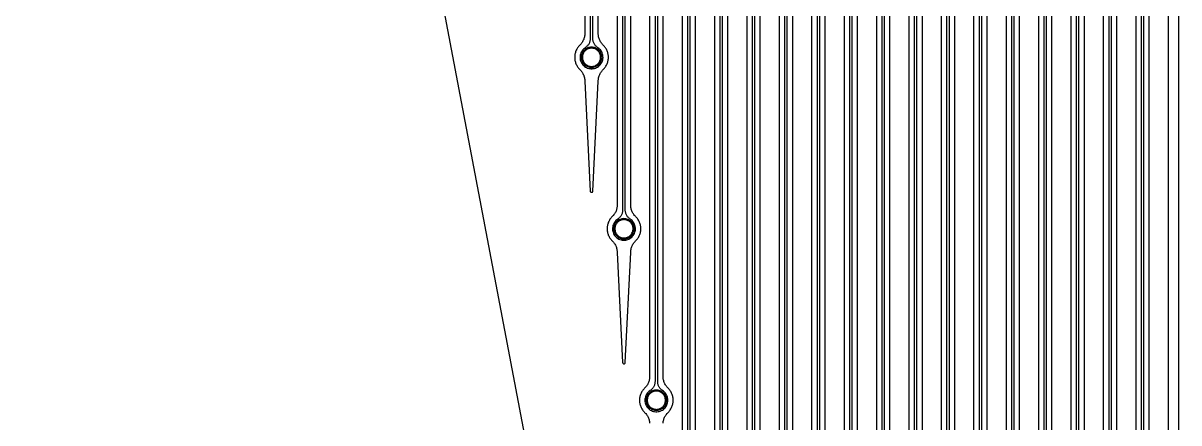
# Model space of a CAD drawing. Header units: metres. Extents: x -1805 to 1655, y -683 to 39617.
# Drawn here: x -858 to -2, y 1888 to 2184 of the extents above; entities that cross this region are included whole.
import ezdxf

# ---------------------------------------------------------------- set-up
doc = ezdxf.new("R2010")
doc.units = ezdxf.units.M
for name, color, linetype in [('Etching', 5, 'CONTINUOUS'), ('Metal', 4, 'CONTINUOUS'), ('pad_etching', 1, 'CONTINUOUS'), ('PEDOT_SIROF', 6, 'CONTINUOUS')]:
    doc.layers.add(name, color=color, linetype=linetype)

msp = doc.modelspace()

# ---------------------------------------------------------------- linework, layer by layer
at = {"layer": 'Etching'}
for points in [[(-442, 9134.24), (-442, 2176.37), (-442.02, 2175.73), (-442.07, 2175.09), (-442.15, 2174.45), (-442.27, 2173.82), (-442.43, 2173.2), (-442.62, 2172.58), (-442.83, 2171.98), (-443.09, 2171.38), (-443.37, 2170.81), (-443.68, 2170.24), (-444.03, 2169.7), (-444.4, 2169.18), (-444.8, 2168.67), (-445.22, 2168.19), (-445.67, 2167.73), (-446.13, 2167.27), (-446.56, 2166.78), (-446.96, 2166.28), (-447.34, 2165.75), (-447.69, 2165.21), (-448.01, 2164.64), (-448.3, 2164.06), (-448.57, 2163.47), (-448.8, 2162.86), (-448.99, 2162.25), (-449.16, 2161.62), (-449.29, 2160.99), (-449.4, 2160.35), (-449.46, 2159.7), (-449.5, 2159.05), (-449.5, 2158.41), (-449.46, 2157.76), (-449.4, 2157.11), (-449.29, 2156.47), (-449.16, 2155.84), (-448.99, 2155.21), (-448.8, 2154.6), (-448.57, 2153.99), (-448.3, 2153.4), (-448.01, 2152.82), (-447.69, 2152.25), (-447.34, 2151.71), (-446.96, 2151.18), (-446.56, 2150.68), (-446.13, 2150.19), (-445.67, 2149.73), (-445.22, 2149.27), (-444.8, 2148.79), (-444.4, 2148.28), (-444.03, 2147.76), (-443.68, 2147.22), (-443.37, 2146.65), (-443.09, 2146.08), (-442.83, 2145.49), (-442.62, 2144.88), (-442.43, 2144.27), (-442.27, 2143.64), (-442.15, 2143.01), (-442.07, 2142.37), (-442.02, 2141.73), (-442, 2141.09), (-438, 2059.68), (-437.98, 2059.56), (-437.95, 2059.43), (-437.91, 2059.31), (-437.85, 2059.2), (-437.78, 2059.1), (-437.69, 2059.01), (-437.59, 2058.92), (-437.49, 2058.86), (-437.37, 2058.8), (-437.25, 2058.76), (-437.13, 2058.74), (-437, 2058.73), (-436.87, 2058.74), (-436.75, 2058.76), (-436.63, 2058.8), (-436.51, 2058.86), (-436.41, 2058.92), (-436.31, 2059.01), (-436.22, 2059.1), (-436.15, 2059.2), (-436.09, 2059.31), (-436.05, 2059.43), (-436.02, 2059.56), (-436, 2059.68), (-432, 2141.09), (-431.98, 2141.73), (-431.93, 2142.37), (-431.85, 2143.01), (-431.73, 2143.64), (-431.57, 2144.27), (-431.38, 2144.88), (-431.17, 2145.49), (-430.91, 2146.08), (-430.63, 2146.65), (-430.32, 2147.22), (-429.97, 2147.76), (-429.6, 2148.28), (-429.2, 2148.79), (-428.78, 2149.27), (-428.33, 2149.73), (-427.87, 2150.19), (-427.44, 2150.68), (-427.04, 2151.18), (-426.66, 2151.71), (-426.31, 2152.25), (-425.99, 2152.82), (-425.7, 2153.4), (-425.43, 2153.99), (-425.2, 2154.6), (-425.01, 2155.21), (-424.84, 2155.84), (-424.71, 2156.47), (-424.6, 2157.11), (-424.54, 2157.76), (-424.5, 2158.41), (-424.5, 2159.05), (-424.54, 2159.7), (-424.6, 2160.35), (-424.71, 2160.99), (-424.84, 2161.62), (-425.01, 2162.25), (-425.2, 2162.86), (-425.43, 2163.47), (-425.7, 2164.06), (-425.99, 2164.64), (-426.31, 2165.21), (-426.66, 2165.75), (-427.04, 2166.28), (-427.44, 2166.78), (-427.87, 2167.27), (-428.33, 2167.73), (-428.78, 2168.19), (-429.2, 2168.67), (-429.6, 2169.18), (-429.97, 2169.7), (-430.32, 2170.24), (-430.63, 2170.81), (-430.91, 2171.38), (-431.17, 2171.98), (-431.38, 2172.58), (-431.57, 2173.2), (-431.73, 2173.82), (-431.85, 2174.45), (-431.93, 2175.09), (-431.98, 2175.73), (-432, 2176.37), (-432, 9134.24)], [(-418, 9134.24), (-418, 2049.39), (-418.02, 2048.75), (-418.07, 2048.1), (-418.15, 2047.47), (-418.27, 2046.84), (-418.43, 2046.21), (-418.62, 2045.6), (-418.83, 2044.99), (-419.09, 2044.4), (-419.37, 2043.82), (-419.68, 2043.26), (-420.03, 2042.72), (-420.4, 2042.19), (-420.8, 2041.69), (-421.22, 2041.21), (-421.67, 2040.75), (-422.13, 2040.29), (-422.56, 2039.8), (-422.96, 2039.29), (-423.34, 2038.77), (-423.69, 2038.22), (-424.01, 2037.66), (-424.3, 2037.08), (-424.57, 2036.49), (-424.8, 2035.88), (-424.99, 2035.26), (-425.16, 2034.64), (-425.29, 2034), (-425.4, 2033.36), (-425.46, 2032.72), (-425.5, 2032.07), (-425.5, 2031.42), (-425.46, 2030.77), (-425.4, 2030.13), (-425.29, 2029.49), (-425.16, 2028.85), (-424.99, 2028.23), (-424.8, 2027.61), (-424.57, 2027.01), (-424.3, 2026.41), (-424.01, 2025.83), (-423.69, 2025.27), (-423.34, 2024.72), (-422.96, 2024.2), (-422.56, 2023.69), (-422.13, 2023.21), (-421.67, 2022.74), (-421.22, 2022.29), (-420.8, 2021.8), (-420.4, 2021.3), (-420.03, 2020.78), (-419.68, 2020.23), (-419.37, 2019.67), (-419.09, 2019.09), (-418.83, 2018.5), (-418.62, 2017.9), (-418.43, 2017.28), (-418.27, 2016.66), (-418.15, 2016.02), (-418.07, 2015.39), (-418.02, 2014.75), (-418, 2014.1), (-414, 1932.7), (-413.98, 1932.57), (-413.95, 1932.45), (-413.91, 1932.33), (-413.85, 1932.22), (-413.78, 1932.11), (-413.69, 1932.02), (-413.59, 1931.94), (-413.49, 1931.87), (-413.37, 1931.82), (-413.25, 1931.78), (-413.13, 1931.75), (-413, 1931.75), (-412.87, 1931.75), (-412.75, 1931.78), (-412.63, 1931.82), (-412.51, 1931.87), (-412.41, 1931.94), (-412.31, 1932.02), (-412.22, 1932.11), (-412.15, 1932.22), (-412.09, 1932.33), (-412.05, 1932.45), (-412.02, 1932.57), (-412, 1932.7), (-408, 2014.1), (-407.98, 2014.75), (-407.93, 2015.39), (-407.85, 2016.02), (-407.73, 2016.66), (-407.57, 2017.28), (-407.38, 2017.9), (-407.17, 2018.5), (-406.91, 2019.09), (-406.63, 2019.67), (-406.32, 2020.23), (-405.97, 2020.78), (-405.6, 2021.3), (-405.2, 2021.8), (-404.78, 2022.29), (-404.33, 2022.74), (-403.87, 2023.21), (-403.44, 2023.69), (-403.04, 2024.2), (-402.66, 2024.72), (-402.31, 2025.27), (-401.99, 2025.83), (-401.7, 2026.41), (-401.43, 2027.01), (-401.2, 2027.61), (-401.01, 2028.23), (-400.84, 2028.85), (-400.71, 2029.49), (-400.6, 2030.13), (-400.54, 2030.77), (-400.5, 2031.42), (-400.5, 2032.07), (-400.54, 2032.72), (-400.6, 2033.36), (-400.71, 2034), (-400.84, 2034.64), (-401.01, 2035.26), (-401.2, 2035.88), (-401.43, 2036.49), (-401.7, 2037.08), (-401.99, 2037.66), (-402.31, 2038.22), (-402.66, 2038.77), (-403.04, 2039.29), (-403.44, 2039.8), (-403.87, 2040.29), (-404.33, 2040.75), (-404.78, 2041.21), (-405.2, 2041.69), (-405.6, 2042.19), (-405.97, 2042.72), (-406.32, 2043.26), (-406.63, 2043.82), (-406.91, 2044.4), (-407.17, 2044.99), (-407.38, 2045.6), (-407.57, 2046.21), (-407.73, 2046.84), (-407.85, 2047.47), (-407.93, 2048.1), (-407.98, 2048.75), (-408, 2049.39), (-408, 9134.24)], [(-394, 9134.24), (-394, 1922.4), (-394.02, 1921.76), (-394.07, 1921.12), (-394.15, 1920.48), (-394.27, 1919.85), (-394.43, 1919.23), (-394.62, 1918.61), (-394.83, 1918.01), (-395.09, 1917.42), (-395.37, 1916.84), (-395.68, 1916.28), (-396.03, 1915.73), (-396.4, 1915.21), (-396.8, 1914.7), (-397.22, 1914.22), (-397.67, 1913.76), (-398.13, 1913.3), (-398.56, 1912.82), (-398.96, 1912.31), (-399.34, 1911.78), (-399.69, 1911.24), (-400.01, 1910.67), (-400.3, 1910.1), (-400.57, 1909.5), (-400.8, 1908.9), (-400.99, 1908.28), (-401.16, 1907.65), (-401.29, 1907.02), (-401.4, 1906.38), (-401.46, 1905.73), (-401.5, 1905.09), (-401.5, 1904.44), (-401.46, 1903.79), (-401.4, 1903.15), (-401.29, 1902.51), (-401.16, 1901.87), (-400.99, 1901.24), (-400.8, 1900.63), (-400.57, 1900.02), (-400.3, 1899.43), (-400.01, 1898.85), (-399.69, 1898.29), (-399.34, 1897.74), (-398.96, 1897.21), (-398.56, 1896.71), (-398.13, 1896.22), (-397.67, 1895.76), (-397.22, 1895.3), (-396.8, 1894.82), (-396.4, 1894.32), (-396.03, 1893.79), (-395.68, 1893.25), (-395.37, 1892.69), (-395.09, 1892.11), (-394.83, 1891.52), (-394.62, 1890.91), (-394.43, 1890.3), (-394.27, 1889.67), (-394.15, 1889.04), (-394.07, 1888.4), (-394.02, 1887.76)], [(-383.98, 1887.76), (-383.93, 1888.4), (-383.85, 1889.04), (-383.73, 1889.67), (-383.57, 1890.3), (-383.38, 1890.91), (-383.17, 1891.52), (-382.91, 1892.11), (-382.63, 1892.69), (-382.32, 1893.25), (-381.97, 1893.79), (-381.6, 1894.32), (-381.2, 1894.82), (-380.78, 1895.3), (-380.33, 1895.76), (-379.87, 1896.22), (-379.44, 1896.71), (-379.04, 1897.21), (-378.66, 1897.74), (-378.31, 1898.29), (-377.99, 1898.85), (-377.7, 1899.43), (-377.43, 1900.02), (-377.2, 1900.63), (-377.01, 1901.24), (-376.84, 1901.87), (-376.71, 1902.51), (-376.6, 1903.15), (-376.54, 1903.79), (-376.5, 1904.44), (-376.5, 1905.09), (-376.54, 1905.73), (-376.6, 1906.38), (-376.71, 1907.02), (-376.84, 1907.65), (-377.01, 1908.28), (-377.2, 1908.9), (-377.43, 1909.5), (-377.7, 1910.1), (-377.99, 1910.67), (-378.31, 1911.24), (-378.66, 1911.78), (-379.04, 1912.31), (-379.44, 1912.82), (-379.87, 1913.3), (-380.33, 1913.76), (-380.78, 1914.22), (-381.2, 1914.7), (-381.6, 1915.21), (-381.97, 1915.73), (-382.32, 1916.28), (-382.63, 1916.84), (-382.91, 1917.42), (-383.17, 1918.01), (-383.38, 1918.61), (-383.57, 1919.23), (-383.73, 1919.85), (-383.85, 1920.48), (-383.93, 1921.12), (-383.98, 1921.76), (-384, 1922.4), (-384, 9134.24)], [(-370, 9134.24), (-370, 1795.42)], [(-360, 1795.42), (-360, 9134.24)], [(-346, 9134.24), (-346, 1668.44)], [(-336, 1668.44), (-336, 9134.24)], [(-322, 9134.24), (-322, 1541.45)], [(-312, 1541.45), (-312, 9134.24)], [(-298, 9134.24), (-298, 1414.47)], [(-288, 1414.47), (-288, 9134.24)], [(-274, 9134.24), (-274, 1287.48)], [(-264, 1287.48), (-264, 9134.24)], [(-250, 9134.24), (-250, 1160.5)], [(-240, 1160.5), (-240, 9134.24)], [(-226, 9134.24), (-226, 1033.52)], [(-216, 1033.52), (-216, 9134.24)], [(-202, 9134.24), (-202, 906.53)], [(-192, 906.53), (-192, 9134.24)], [(-178, 9134.24), (-178, 779.55)], [(-168, 779.55), (-168, 9134.24)], [(-154, 9134.24), (-154, 652.56)], [(-144, 652.56), (-144, 9134.24)], [(-130, 9134.24), (-130, 525.58)], [(-120, 525.58), (-120, 9134.24)], [(-106, 9134.24), (-106, 398.59)], [(-96, 398.59), (-96, 9134.24)], [(-82, 9134.24), (-82, 271.61)], [(-72, 271.61), (-72, 9134.24)], [(-58, 9134.24), (-58, 144.63)], [(-48, 144.63), (-48, 9134.24)], [(-34, 9134.24), (-34, 17.64)], [(-24, 17.64), (-24, 9134.24)], [(-10, 4155.73), (-10, -202.71)], [(-35.26, -497.72), (-858, 3836.51)]]:
    msp.add_lwpolyline(points, dxfattribs=at)
at = {"layer": 'Metal'}
for points in [[(-438, 9436.51), (-438, 2172.56), (-438.02, 2172.03), (-438.07, 2171.5), (-438.16, 2170.98), (-438.28, 2170.46), (-438.44, 2169.96), (-438.62, 2169.46), (-438.85, 2168.98), (-439.1, 2168.51), (-439.38, 2168.07), (-439.69, 2167.64), (-440.03, 2167.23), (-440.4, 2166.85), (-440.79, 2166.49), (-441.2, 2166.16), (-441.64, 2165.85), (-442.33, 2165.35), (-442.97, 2164.78), (-443.54, 2164.15), (-444.06, 2163.47), (-444.5, 2162.74), (-444.86, 2161.97), (-445.15, 2161.16), (-445.35, 2160.33), (-445.47, 2159.48), (-445.5, 2158.63), (-445.45, 2157.78), (-445.31, 2156.93), (-445.09, 2156.11), (-444.78, 2155.31), (-444.4, 2154.55), (-443.94, 2153.82), (-443.41, 2153.15), (-442.82, 2152.54), (-442.17, 2151.98), (-441.47, 2151.5), (-440.72, 2151.09), (-439.93, 2150.75), (-439.11, 2150.5), (-438.28, 2150.33), (-437.43, 2150.24), (-436.57, 2150.24), (-435.72, 2150.33), (-434.89, 2150.5), (-434.07, 2150.75), (-433.28, 2151.09), (-432.53, 2151.5), (-431.83, 2151.98), (-431.18, 2152.54), (-430.59, 2153.15), (-430.06, 2153.82), (-429.6, 2154.55), (-429.22, 2155.31), (-428.91, 2156.11), (-428.69, 2156.93), (-428.55, 2157.78), (-428.5, 2158.63), (-428.53, 2159.48), (-428.65, 2160.33), (-428.85, 2161.16), (-429.14, 2161.97), (-429.5, 2162.74), (-429.94, 2163.47), (-430.46, 2164.15), (-431.03, 2164.78), (-431.67, 2165.35), (-432.36, 2165.85), (-432.8, 2166.16), (-433.21, 2166.49), (-433.6, 2166.85), (-433.97, 2167.23), (-434.31, 2167.64), (-434.62, 2168.07), (-434.9, 2168.51), (-435.15, 2168.98), (-435.38, 2169.46), (-435.56, 2169.96), (-435.72, 2170.46), (-435.84, 2170.98), (-435.93, 2171.5), (-435.98, 2172.03), (-436, 2172.56), (-436, 9436.51)], [(-414, 9436.51), (-414, 2045.58), (-414.02, 2045.05), (-414.07, 2044.52), (-414.16, 2044), (-414.28, 2043.48), (-414.44, 2042.97), (-414.62, 2042.48), (-414.85, 2042), (-415.1, 2041.53), (-415.38, 2041.08), (-415.69, 2040.65), (-416.03, 2040.25), (-416.4, 2039.86), (-416.79, 2039.51), (-417.2, 2039.17), (-417.64, 2038.87), (-418.33, 2038.37), (-418.97, 2037.8), (-419.54, 2037.17), (-420.06, 2036.49), (-420.5, 2035.75), (-420.86, 2034.98), (-421.15, 2034.18), (-421.35, 2033.35), (-421.47, 2032.5), (-421.5, 2031.65), (-421.45, 2030.79), (-421.31, 2029.95), (-421.09, 2029.12), (-420.78, 2028.33), (-420.4, 2027.56), (-419.94, 2026.84), (-419.41, 2026.17), (-418.82, 2025.55), (-418.17, 2025), (-417.47, 2024.51), (-416.72, 2024.1), (-415.93, 2023.77), (-415.11, 2023.51), (-414.28, 2023.34), (-413.43, 2023.26), (-412.57, 2023.26), (-411.72, 2023.34), (-410.89, 2023.51), (-410.07, 2023.77), (-409.28, 2024.1), (-408.53, 2024.51), (-407.83, 2025), (-407.18, 2025.55), (-406.59, 2026.17), (-406.06, 2026.84), (-405.6, 2027.56), (-405.22, 2028.33), (-404.91, 2029.12), (-404.69, 2029.95), (-404.55, 2030.79), (-404.5, 2031.65), (-404.53, 2032.5), (-404.65, 2033.35), (-404.85, 2034.18), (-405.14, 2034.98), (-405.5, 2035.75), (-405.94, 2036.49), (-406.46, 2037.17), (-407.03, 2037.8), (-407.67, 2038.37), (-408.36, 2038.87), (-408.8, 2039.17), (-409.21, 2039.51), (-409.6, 2039.86), (-409.97, 2040.25), (-410.31, 2040.65), (-410.62, 2041.08), (-410.9, 2041.53), (-411.15, 2042), (-411.38, 2042.48), (-411.56, 2042.97), (-411.72, 2043.48), (-411.84, 2044), (-411.93, 2044.52), (-411.98, 2045.05), (-412, 2045.58), (-412, 9436.51)], [(-390, 9436.51), (-390, 1918.59), (-390.02, 1918.06), (-390.07, 1917.53), (-390.16, 1917.01), (-390.28, 1916.5), (-390.44, 1915.99), (-390.62, 1915.49), (-390.85, 1915.01), (-391.1, 1914.55), (-391.38, 1914.1), (-391.69, 1913.67), (-392.03, 1913.26), (-392.4, 1912.88), (-392.79, 1912.52), (-393.2, 1912.19), (-393.64, 1911.89), (-394.33, 1911.38), (-394.97, 1910.82), (-395.54, 1910.19), (-396.06, 1909.5), (-396.5, 1908.77), (-396.86, 1908), (-397.15, 1907.19), (-397.35, 1906.36), (-397.47, 1905.51), (-397.5, 1904.66), (-397.45, 1903.81), (-397.31, 1902.96), (-397.09, 1902.14), (-396.78, 1901.34), (-396.4, 1900.58), (-395.94, 1899.86), (-395.41, 1899.18), (-394.82, 1898.57), (-394.17, 1898.01), (-393.47, 1897.53), (-392.72, 1897.12), (-391.93, 1896.78), (-391.11, 1896.53), (-390.28, 1896.36), (-389.43, 1896.27), (-388.57, 1896.27), (-387.72, 1896.36), (-386.89, 1896.53), (-386.07, 1896.78), (-385.28, 1897.12), (-384.53, 1897.53), (-383.83, 1898.01), (-383.18, 1898.57), (-382.59, 1899.18), (-382.06, 1899.86), (-381.6, 1900.58), (-381.22, 1901.34), (-380.91, 1902.14), (-380.69, 1902.96), (-380.55, 1903.81), (-380.5, 1904.66), (-380.53, 1905.51), (-380.65, 1906.36), (-380.85, 1907.19), (-381.14, 1908), (-381.5, 1908.77), (-381.94, 1909.5), (-382.46, 1910.19), (-383.03, 1910.82), (-383.67, 1911.38), (-384.36, 1911.89), (-384.8, 1912.19), (-385.21, 1912.52), (-385.6, 1912.88), (-385.97, 1913.26), (-386.31, 1913.67), (-386.62, 1914.1), (-386.9, 1914.55), (-387.15, 1915.01), (-387.38, 1915.49), (-387.56, 1915.99), (-387.72, 1916.5), (-387.84, 1917.01), (-387.93, 1917.53), (-387.98, 1918.06), (-388, 1918.59), (-388, 9436.51)], [(-366, 9436.51), (-366, 1791.61)], [(-364, 1791.61), (-364, 9436.51)], [(-342, 9436.51), (-342, 1664.62)], [(-340, 1664.62), (-340, 9436.51)], [(-318, 9436.51), (-318, 1537.64)], [(-316, 1537.64), (-316, 9436.51)], [(-294, 9436.51), (-294, 1410.65)], [(-292, 1410.65), (-292, 9436.51)], [(-270, 9436.51), (-270, 1283.67)], [(-268, 1283.67), (-268, 9436.51)], [(-246, 9436.51), (-246, 1156.69)], [(-244, 1156.69), (-244, 9436.51)], [(-222, 9436.51), (-222, 1029.7)], [(-220, 1029.7), (-220, 9436.51)], [(-198, 9436.51), (-198, 902.72)], [(-196, 902.72), (-196, 9436.51)], [(-174, 9436.51), (-174, 775.73)], [(-172, 775.73), (-172, 9436.51)], [(-150, 9436.51), (-150, 648.75)], [(-148, 648.75), (-148, 9436.51)], [(-126, 9436.51), (-126, 521.77)], [(-124, 521.77), (-124, 9436.51)], [(-102, 9436.51), (-102, 394.78)], [(-100, 394.78), (-100, 9436.51)], [(-78, 9436.51), (-78, 267.8)], [(-76, 267.8), (-76, 9436.51)], [(-54, 9436.51), (-54, 140.81)], [(-52, 140.81), (-52, 9436.51)], [(-30, 9436.51), (-30, 13.83)], [(-28, 13.83), (-28, 9436.51)], [(-2, -200.37), (-2, 4153.38)]]:
    msp.add_lwpolyline(points, dxfattribs=at)
at = {"layer": 'pad_etching'}
for points in [[(-430.25, 2158.73), (-430.28, 2159.39), (-430.38, 2160.05), (-430.54, 2160.69), (-430.76, 2161.31), (-431.05, 2161.91), (-431.39, 2162.48), (-431.78, 2163.01), (-432.23, 2163.5), (-432.72, 2163.95), (-433.25, 2164.34), (-433.82, 2164.68), (-434.42, 2164.97), (-435.04, 2165.19), (-435.68, 2165.35), (-436.34, 2165.45), (-437, 2165.48), (-437.66, 2165.45), (-438.32, 2165.35), (-438.96, 2165.19), (-439.58, 2164.97), (-440.18, 2164.68), (-440.75, 2164.34), (-441.28, 2163.95), (-441.77, 2163.5), (-442.22, 2163.01), (-442.61, 2162.48), (-442.95, 2161.91), (-443.24, 2161.31), (-443.46, 2160.69), (-443.62, 2160.05), (-443.72, 2159.39), (-443.75, 2158.73), (-443.72, 2158.07), (-443.62, 2157.41), (-443.46, 2156.77), (-443.24, 2156.15), (-442.95, 2155.55), (-442.61, 2154.98), (-442.22, 2154.45), (-441.77, 2153.96), (-441.28, 2153.51), (-440.75, 2153.12), (-440.18, 2152.78), (-439.58, 2152.49), (-438.96, 2152.27), (-438.32, 2152.11), (-437.66, 2152.01), (-437, 2151.98), (-436.34, 2152.01), (-435.68, 2152.11), (-435.04, 2152.27), (-434.42, 2152.49), (-433.82, 2152.78), (-433.25, 2153.12), (-432.72, 2153.51), (-432.23, 2153.96), (-431.78, 2154.45), (-431.39, 2154.98), (-431.05, 2155.55), (-430.76, 2156.15), (-430.54, 2156.77), (-430.38, 2157.41), (-430.28, 2158.07), (-430.25, 2158.73)], [(-406.25, 2031.75), (-406.28, 2032.41), (-406.38, 2033.06), (-406.54, 2033.71), (-406.76, 2034.33), (-407.05, 2034.93), (-407.39, 2035.5), (-407.78, 2036.03), (-408.23, 2036.52), (-408.72, 2036.96), (-409.25, 2037.36), (-409.82, 2037.7), (-410.42, 2037.98), (-411.04, 2038.21), (-411.68, 2038.37), (-412.34, 2038.46), (-413, 2038.5), (-413.66, 2038.46), (-414.32, 2038.37), (-414.96, 2038.21), (-415.58, 2037.98), (-416.18, 2037.7), (-416.75, 2037.36), (-417.28, 2036.96), (-417.77, 2036.52), (-418.22, 2036.03), (-418.61, 2035.5), (-418.95, 2034.93), (-419.24, 2034.33), (-419.46, 2033.71), (-419.62, 2033.06), (-419.72, 2032.41), (-419.75, 2031.75), (-419.72, 2031.08), (-419.62, 2030.43), (-419.46, 2029.79), (-419.24, 2029.16), (-418.95, 2028.56), (-418.61, 2028), (-418.22, 2027.46), (-417.77, 2026.97), (-417.28, 2026.53), (-416.75, 2026.13), (-416.18, 2025.79), (-415.58, 2025.51), (-414.96, 2025.29), (-414.32, 2025.13), (-413.66, 2025.03), (-413, 2025), (-412.34, 2025.03), (-411.68, 2025.13), (-411.04, 2025.29), (-410.42, 2025.51), (-409.82, 2025.79), (-409.25, 2026.13), (-408.72, 2026.53), (-408.23, 2026.97), (-407.78, 2027.46), (-407.39, 2028), (-407.05, 2028.56), (-406.76, 2029.16), (-406.54, 2029.79), (-406.38, 2030.43), (-406.28, 2031.08), (-406.25, 2031.75)], [(-382.25, 1904.76), (-382.28, 1905.42), (-382.38, 1906.08), (-382.54, 1906.72), (-382.76, 1907.35), (-383.05, 1907.94), (-383.39, 1908.51), (-383.78, 1909.04), (-384.23, 1909.53), (-384.72, 1909.98), (-385.25, 1910.37), (-385.82, 1910.71), (-386.42, 1911), (-387.04, 1911.22), (-387.68, 1911.38), (-388.34, 1911.48), (-389, 1911.51), (-389.66, 1911.48), (-390.32, 1911.38), (-390.96, 1911.22), (-391.58, 1911), (-392.18, 1910.71), (-392.75, 1910.37), (-393.28, 1909.98), (-393.77, 1909.53), (-394.22, 1909.04), (-394.61, 1908.51), (-394.95, 1907.94), (-395.24, 1907.35), (-395.46, 1906.72), (-395.62, 1906.08), (-395.72, 1905.42), (-395.75, 1904.76), (-395.72, 1904.1), (-395.62, 1903.45), (-395.46, 1902.8), (-395.24, 1902.18), (-394.95, 1901.58), (-394.61, 1901.01), (-394.22, 1900.48), (-393.77, 1899.99), (-393.28, 1899.54), (-392.75, 1899.15), (-392.18, 1898.81), (-391.58, 1898.53), (-390.96, 1898.3), (-390.32, 1898.14), (-389.66, 1898.04), (-389, 1898.01), (-388.34, 1898.04), (-387.68, 1898.14), (-387.04, 1898.3), (-386.42, 1898.53), (-385.82, 1898.81), (-385.25, 1899.15), (-384.72, 1899.54), (-384.23, 1899.99), (-383.78, 1900.48), (-383.39, 1901.01), (-383.05, 1901.58), (-382.76, 1902.18), (-382.54, 1902.8), (-382.38, 1903.45), (-382.28, 1904.1), (-382.25, 1904.76)]]:
    msp.add_lwpolyline(points, close=True, dxfattribs=at)
at = {"layer": 'PEDOT_SIROF'}
for points in [[(-429.5, 2158.73), (-429.54, 2159.47), (-429.64, 2160.19), (-429.82, 2160.91), (-430.07, 2161.6), (-430.39, 2162.27), (-430.76, 2162.9), (-431.2, 2163.49), (-431.7, 2164.03), (-432.24, 2164.53), (-432.83, 2164.97), (-433.46, 2165.34), (-434.13, 2165.66), (-434.82, 2165.91), (-435.54, 2166.09), (-436.26, 2166.19), (-437, 2166.23), (-437.74, 2166.19), (-438.46, 2166.09), (-439.18, 2165.91), (-439.87, 2165.66), (-440.54, 2165.34), (-441.17, 2164.97), (-441.76, 2164.53), (-442.3, 2164.03), (-442.8, 2163.49), (-443.24, 2162.9), (-443.61, 2162.27), (-443.93, 2161.6), (-444.18, 2160.91), (-444.36, 2160.19), (-444.46, 2159.47), (-444.5, 2158.73), (-444.46, 2158), (-444.36, 2157.27), (-444.18, 2156.55), (-443.93, 2155.86), (-443.61, 2155.19), (-443.24, 2154.56), (-442.8, 2153.97), (-442.3, 2153.43), (-441.76, 2152.93), (-441.17, 2152.49), (-440.54, 2152.12), (-439.87, 2151.8), (-439.18, 2151.55), (-438.46, 2151.37), (-437.74, 2151.27), (-437, 2151.23), (-436.26, 2151.27), (-435.54, 2151.37), (-434.82, 2151.55), (-434.13, 2151.8), (-433.46, 2152.12), (-432.83, 2152.49), (-432.24, 2152.93), (-431.7, 2153.43), (-431.2, 2153.97), (-430.76, 2154.56), (-430.39, 2155.19), (-430.07, 2155.86), (-429.82, 2156.55), (-429.64, 2157.27), (-429.54, 2158), (-429.5, 2158.73)], [(-405.5, 2031.75), (-405.54, 2032.48), (-405.64, 2033.21), (-405.82, 2033.92), (-406.07, 2034.62), (-406.39, 2035.28), (-406.76, 2035.91), (-407.2, 2036.5), (-407.7, 2037.05), (-408.24, 2037.54), (-408.83, 2037.98), (-409.46, 2038.36), (-410.13, 2038.68), (-410.82, 2038.92), (-411.54, 2039.1), (-412.26, 2039.21), (-413, 2039.25), (-413.74, 2039.21), (-414.46, 2039.1), (-415.18, 2038.92), (-415.87, 2038.68), (-416.54, 2038.36), (-417.17, 2037.98), (-417.76, 2037.54), (-418.3, 2037.05), (-418.8, 2036.5), (-419.24, 2035.91), (-419.61, 2035.28), (-419.93, 2034.62), (-420.18, 2033.92), (-420.36, 2033.21), (-420.46, 2032.48), (-420.5, 2031.75), (-420.46, 2031.01), (-420.36, 2030.28), (-420.18, 2029.57), (-419.93, 2028.88), (-419.61, 2028.21), (-419.24, 2027.58), (-418.8, 2026.99), (-418.3, 2026.44), (-417.76, 2025.95), (-417.17, 2025.51), (-416.54, 2025.13), (-415.87, 2024.82), (-415.18, 2024.57), (-414.46, 2024.39), (-413.74, 2024.28), (-413, 2024.25), (-412.26, 2024.28), (-411.54, 2024.39), (-410.82, 2024.57), (-410.13, 2024.82), (-409.46, 2025.13), (-408.83, 2025.51), (-408.24, 2025.95), (-407.7, 2026.44), (-407.2, 2026.99), (-406.76, 2027.58), (-406.39, 2028.21), (-406.07, 2028.88), (-405.82, 2029.57), (-405.64, 2030.28), (-405.54, 2031.01), (-405.5, 2031.75)], [(-381.5, 1904.76), (-381.54, 1905.5), (-381.64, 1906.23), (-381.82, 1906.94), (-382.07, 1907.63), (-382.39, 1908.3), (-382.76, 1908.93), (-383.2, 1909.52), (-383.7, 1910.07), (-384.24, 1910.56), (-384.83, 1911), (-385.46, 1911.38), (-386.13, 1911.69), (-386.82, 1911.94), (-387.54, 1912.12), (-388.26, 1912.23), (-389, 1912.26), (-389.74, 1912.23), (-390.46, 1912.12), (-391.18, 1911.94), (-391.87, 1911.69), (-392.54, 1911.38), (-393.17, 1911), (-393.76, 1910.56), (-394.3, 1910.07), (-394.8, 1909.52), (-395.24, 1908.93), (-395.61, 1908.3), (-395.93, 1907.63), (-396.18, 1906.94), (-396.36, 1906.23), (-396.46, 1905.5), (-396.5, 1904.76), (-396.46, 1904.03), (-396.36, 1903.3), (-396.18, 1902.58), (-395.93, 1901.89), (-395.61, 1901.23), (-395.24, 1900.6), (-394.8, 1900), (-394.3, 1899.46), (-393.76, 1898.96), (-393.17, 1898.53), (-392.54, 1898.15), (-391.87, 1897.83), (-391.18, 1897.58), (-390.46, 1897.41), (-389.74, 1897.3), (-389, 1897.26), (-388.26, 1897.3), (-387.54, 1897.41), (-386.82, 1897.58), (-386.13, 1897.83), (-385.46, 1898.15), (-384.83, 1898.53), (-384.24, 1898.96), (-383.7, 1899.46), (-383.2, 1900), (-382.76, 1900.6), (-382.39, 1901.23), (-382.07, 1901.89), (-381.82, 1902.58), (-381.64, 1903.3), (-381.54, 1904.03), (-381.5, 1904.76)]]:
    msp.add_lwpolyline(points, close=True, dxfattribs=at)

doc.saveas('drawing.dxf')
